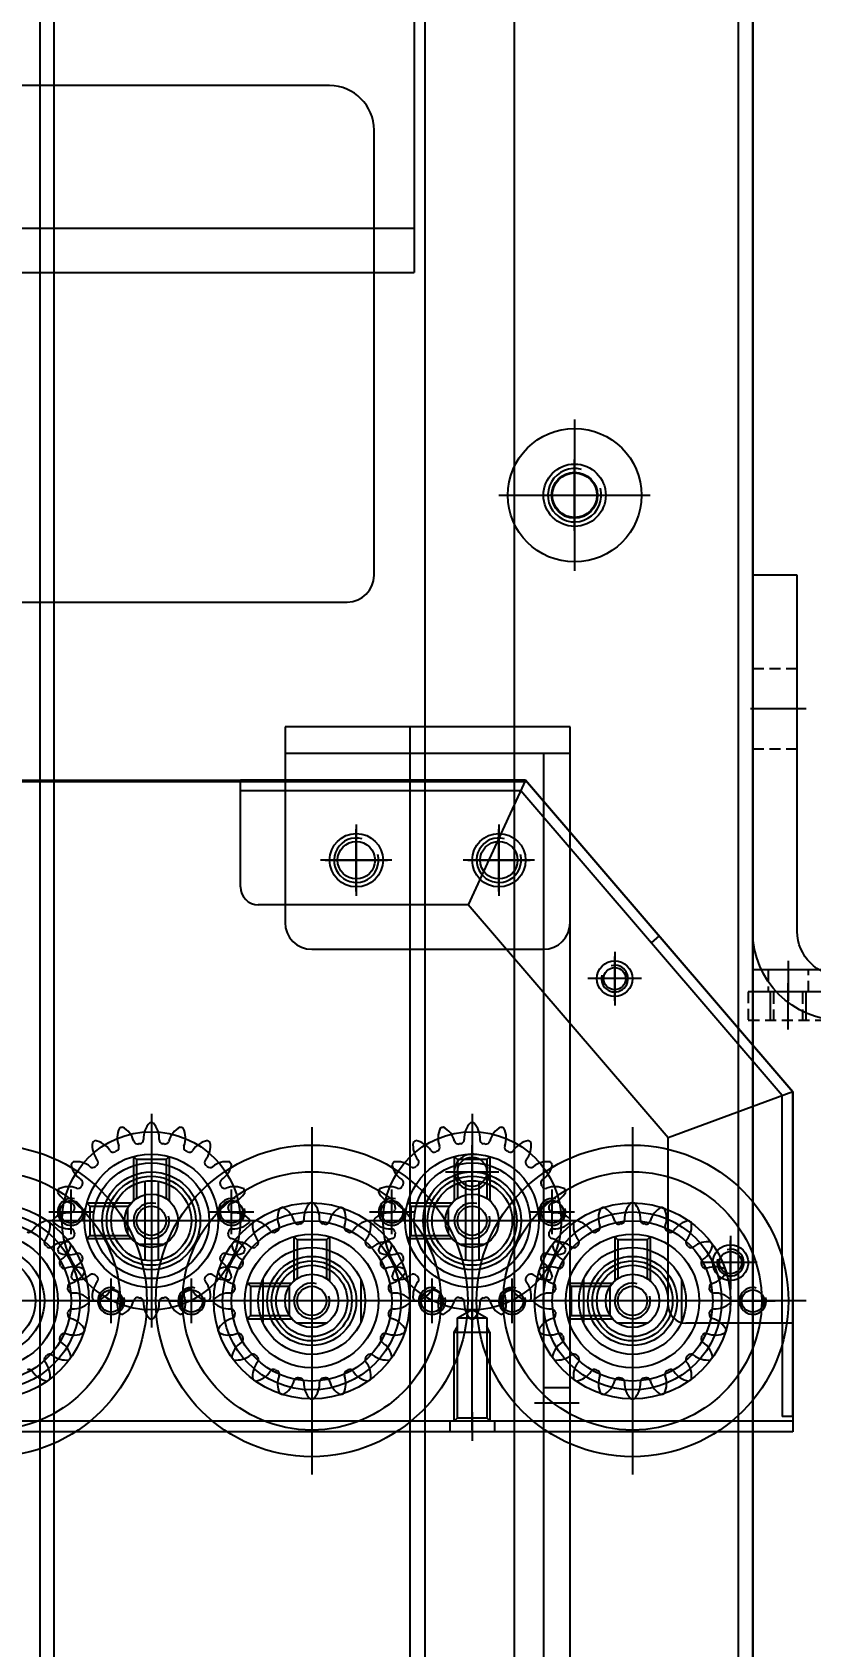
# Model space of a CAD drawing. Header units: inches. Extents: x 0 to 77285, y -118 to 40065.
# Drawn here: x 16984.3 to 17071.6, y 25971.2 to 26152.5 of the extents above; entities that cross this region are included whole.
import ezdxf

# ---------------------------------------------------------------- set-up
doc = ezdxf.new("R2010")
doc.units = ezdxf.units.IN
doc.header["$LTSCALE"] = 5
doc.header["$MEASUREMENT"] = 0
doc.linetypes.add('CENTER', pattern=[2, 1.25, -0.25, 0.25, -0.25])
doc.linetypes.add('HIDDEN', pattern=[0.375, 0.25, -0.125])
for name, color, linetype in [('11', 1, 'CENTER'), ('22', 2, 'HIDDEN'), ('55', 5, 'Continuous'), ('77', 40, 'HIDDEN'), ('A', 8, 'Continuous'), ('T', 3, 'Continuous')]:
    doc.layers.add(name, color=color, linetype=linetype)
doc.styles.add('SCI', font='')
doc.styles.get('SCI').set_extended_font_data('Gulim')
doc.dimstyles.new('SCH', dxfattribs={"dimtxt": 2.5, "dimasz": 2, "dimexe": 1.25, "dimexo": 0.625, "dimtad": 1, "dimdec": 8, "dimtxsty": 'SCI', "dimcen": 2.5, "dimclrd": 4, "dimclre": 4, "dimclrt": 7, "dimadec": 8, "dimazin": 2, "dimtfac": 1, "dimtdec": 8, "dimtmove": 0, "dimatfit": 3, "dimfxl": 1, "dimarcsym": 0})

# ---------------------------------------------------------------- blocks, each defined once
blk = doc.blocks.new('A$Cc399747e')
at = {"ltscale": 5}
for p, q in [((218.29, 33), (218.29, 1419)), ((218.29, 1381), (218.29, 71)), ((219.89, 1381), (219.89, 71)), ((298.29, 71), (298.29, 1381)), ((245.09, 71), (245.09, 1111)), ((296.69, 1101), (296.69, 71)), ((255.09, 71), (255.09, 1096)), ((238.29, 167.5), (238.29, 184.5)), ((238.29, 180), (238.29, 172)), ((246.79, 176), (229.79, 176)), ((242.29, 176), (234.29, 176)), ((678.78, 151), (256.29, 151)), ((256.29, 76), (256.29, 151)), ((678.78, 146), (256.29, 146))]:
    blk.add_line(p, q, dxfattribs=at)
at = {"ltscale": 1.5}
for p, q in [((238.79, 342), (238.79, 202)), ((241.79, 205), (241.79, 342)), ((256.79, 202), (256.79, 337)), ((237.79, 278), (242.79, 278)), ((238.79, 276.25), (241.79, 276.25)), ((249.79, 255), (249.79, 249)), ((252.79, 252), (246.79, 252)), ((256.79, 227), (241.79, 227)), ((267.79, 227), (256.79, 227)), ((270.79, 202), (270.79, 224)), ((246.79, 213), (246.79, 221)), ((262.79, 213), (262.79, 221)), ((242.79, 217), (250.79, 217)), ((258.79, 217), (266.79, 217)), ((238.79, 205), (256.79, 205)), ((256.79, 205), (270.79, 205)), ((238.79, 202), (270.79, 202))]:
    blk.add_line(p, q, dxfattribs=at)
for p, q in [((231.79, 247), (231.79, 286)), ((267.79, 247), (267.79, 286)), ((247.29, 280), (247.29, 281.2)), ((249.79, 279), (249.79, 282.2)), ((252.29, 280), (252.29, 281.2)), ((213.79, 279.5), (214.99, 279.5)), ((213.79, 279.5), (213.79, 243)), ((214.99, 269), (214.99, 279.5)), ((231.79, 254.5), (231.79, 278.5)), ((267.79, 254.5), (267.79, 278.5)), ((213.79, 269), (225.79, 269)), ((214.99, 269), (214.99, 243.44)), ((226.29, 264.1), (226.29, 268.9)), ((230.13, 269), (233.45, 269)), ((239.02, 268.5), (234.03, 268.5)), ((234.38, 268.15), (234.03, 268.5)), ((237.29, 264.1), (237.29, 268.9)), ((239.02, 268.5), (238.67, 268.15)), ((249.79, 245.5), (249.79, 269.5)), ((262.29, 264.1), (262.29, 268.9)), ((266.13, 269), (269.45, 269)), ((275.02, 268.5), (270.03, 268.5)), ((270.38, 268.15), (270.03, 268.5)), ((273.29, 264.1), (273.29, 268.9)), ((275.02, 268.5), (274.67, 268.15)), ((285.79, 245.5), (285.79, 269.5)), ((298.3, 264.1), (298.3, 268.9)), ((227.79, 267), (227.79, 248.18)), ((234.29, 268.16), (234.29, 264.84)), ((234.38, 268.02), (234.38, 268.15)), ((238.67, 268.15), (234.38, 268.15)), ((238.67, 264.85), (238.67, 268.15)), ((270.29, 268.16), (270.29, 264.84)), ((270.38, 268.02), (270.38, 268.15)), ((274.67, 268.15), (270.38, 268.15)), ((274.67, 264.85), (274.67, 268.15)), ((212.29, 266.5), (251.29, 266.5)), ((219.79, 266.5), (243.79, 266.5)), ((220.79, 259.2), (220.79, 265.2)), ((234.38, 264.85), (234.03, 264.5)), ((234.38, 264.85), (234.38, 264.98)), ((238.67, 264.85), (234.38, 264.85)), ((239.02, 264.5), (238.67, 264.85)), ((248.29, 266.5), (287.29, 266.5)), ((255.79, 266.5), (279.79, 266.5)), ((270.38, 264.85), (270.03, 264.5)), ((270.38, 264.85), (270.38, 264.98)), ((274.67, 264.85), (270.38, 264.85)), ((275.02, 264.5), (274.67, 264.85)), ((284.3, 266.5), (323.3, 266.5)), ((291.8, 266.5), (315.8, 266.5)), ((220.79, 264.7), (220.79, 259.7)), ((229.79, 259.27), (229.79, 264.26)), ((230.14, 263.91), (229.79, 264.26)), ((230.14, 263.91), (230.27, 263.91)), ((230.14, 259.62), (230.14, 263.91)), ((233.31, 263.91), (233.44, 263.91)), ((233.44, 263.91), (233.79, 264.26)), ((233.44, 259.62), (233.44, 263.91)), ((233.79, 259.27), (233.79, 264.26)), ((239.02, 264.5), (234.03, 264.5)), ((249.79, 252), (249.79, 263)), ((265.79, 259.27), (265.79, 264.26)), ((266.14, 263.91), (265.79, 264.26)), ((266.14, 263.91), (266.27, 263.91)), ((266.14, 259.62), (266.14, 263.91)), ((269.31, 263.91), (269.44, 263.91)), ((269.44, 263.91), (269.79, 264.26)), ((269.44, 259.62), (269.44, 263.91)), ((269.79, 259.27), (269.79, 264.26)), ((275.02, 264.5), (270.03, 264.5)), ((285.79, 252), (285.79, 263)), ((217.79, 262.2), (223.79, 262.2)), ((218.29, 262.2), (223.29, 262.2)), ((249.04, 253.06), (249.04, 261.94)), ((250.54, 253.06), (250.54, 261.94)), ((285.04, 253.06), (285.04, 261.94)), ((286.54, 253.06), (286.54, 261.94)), ((229.79, 259.27), (230.14, 259.62)), ((230.14, 259.62), (233.44, 259.62)), ((233.79, 259.27), (233.44, 259.62)), ((251.22, 260.14), (248.37, 260.14)), ((257.02, 259.5), (252.03, 259.5)), ((252.38, 259.15), (252.03, 259.5)), ((257.02, 259.5), (256.67, 259.15)), ((265.79, 259.27), (266.14, 259.62)), ((266.14, 259.62), (269.44, 259.62)), ((269.79, 259.27), (269.44, 259.62)), ((287.22, 260.14), (284.37, 260.14)), ((293.03, 259.5), (288.03, 259.5)), ((288.38, 259.15), (288.03, 259.5)), ((293.03, 259.5), (292.68, 259.15)), ((237.79, 257.5), (261.79, 257.5)), ((244.29, 257.5), (255.29, 257.5)), ((252.38, 259.02), (252.38, 259.15)), ((256.67, 259.15), (252.38, 259.15)), ((252.43, 258.92), (252.43, 256.08)), ((256.67, 255.85), (256.67, 259.15)), ((273.8, 257.5), (297.8, 257.5)), ((280.3, 257.5), (291.3, 257.5)), ((288.38, 259.02), (288.38, 259.15)), ((292.68, 259.15), (288.38, 259.15)), ((288.44, 258.92), (288.44, 256.08)), ((292.68, 255.85), (292.68, 259.15)), ((252.38, 255.85), (252.03, 255.5)), ((252.38, 255.85), (252.38, 255.98)), ((256.67, 255.85), (252.38, 255.85)), ((257.02, 255.5), (256.67, 255.85)), ((288.38, 255.85), (288.03, 255.5)), ((288.38, 255.85), (288.38, 255.98)), ((292.68, 255.85), (288.38, 255.85)), ((293.03, 255.5), (292.68, 255.85)), ((247.79, 250.27), (247.79, 255.26)), ((248.14, 254.91), (247.79, 255.26)), ((248.14, 254.91), (248.27, 254.91)), ((248.14, 250.62), (248.14, 254.91)), ((251.31, 254.91), (251.44, 254.91)), ((251.44, 254.91), (251.79, 255.26)), ((251.44, 250.62), (251.44, 254.91)), ((251.79, 250.27), (251.79, 255.26)), ((257.02, 255.5), (252.03, 255.5)), ((283.79, 250.27), (283.79, 255.26)), ((284.14, 254.91), (283.79, 255.26)), ((284.14, 254.91), (284.27, 254.91)), ((284.14, 250.62), (284.14, 254.91)), ((287.31, 254.91), (287.44, 254.91)), ((287.44, 254.91), (287.79, 255.26)), ((287.44, 250.62), (287.44, 254.91)), ((287.79, 250.27), (287.79, 255.26)), ((293.03, 255.5), (288.03, 255.5)), ((247.79, 250.27), (248.14, 250.62)), ((248.14, 250.62), (251.44, 250.62)), ((251.79, 250.27), (251.44, 250.62)), ((283.79, 250.27), (284.14, 250.62)), ((284.14, 250.62), (287.44, 250.62)), ((287.79, 250.27), (287.44, 250.62)), ((213.79, 243), (227.79, 248.18)), ((227.79, 248.18), (250.23, 222)), ((243.62, 208.2), (213.79, 243)), ((213.79, 243), (243.79, 208)), ((214.99, 243.44), (244.34, 209.2)), ((233.79, 227.3), (233.79, 233.3)), ((233.79, 232.8), (233.79, 227.8)), ((230.79, 230.3), (236.79, 230.3)), ((231.29, 230.3), (236.29, 230.3)), ((228.79, 225.51), (229.7, 226.29)), ((243.79, 208), (250.23, 222)), ((250.23, 222), (273.79, 222)), ((275.79, 220), (275.79, 208)), ((244.34, 209.2), (275.79, 209.2)), ((243.79, 208), (275.79, 208)), ((395.8, 188), (263.8, 188)), ((260.8, 185), (260.8, 135)), ((298.29, 31), (298.29, 131)), ((265.8, 130), (395.8, 130))]:
    blk.add_line(p, q)
at = {"ltscale": 3}
for p, q in [((213.79, 281.2), (1040.8, 281.2)), ((213.79, 243), (213.79, 281.2)), ((213.79, 243), (213.79, 280)), ((213.79, 280), (1040.8, 280)), ((213.79, 280), (1040.8, 280)), ((231.79, 253.5), (231.79, 279.5)), ((248.14, 279.65), (247.79, 280)), ((247.79, 270), (247.79, 280)), ((251.44, 279.65), (248.14, 279.65)), ((248.14, 268.4), (248.14, 279.65)), ((249.79, 281), (249.79, 266.45)), ((251.79, 280), (251.44, 279.65)), ((251.44, 279.65), (251.44, 268.4)), ((251.79, 280), (251.79, 270)), ((267.79, 253.5), (267.79, 279.5)), ((218.29, 269), (218.29, 264)), ((245.29, 269), (245.29, 264)), ((247.79, 270), (248.14, 269.39)), ((251.79, 270), (247.79, 270)), ((249.79, 267.45), (248.14, 268.4)), ((251.44, 268.4), (248.14, 268.4)), ((251.44, 268.4), (249.79, 267.45)), ((251.79, 270), (251.44, 269.39)), ((254.29, 269), (254.29, 264)), ((281.29, 269), (281.29, 264)), ((290.3, 269), (290.3, 264)), ((220.79, 266.5), (215.79, 266.5)), ((218.79, 266.5), (244.79, 266.5)), ((247.79, 266.5), (242.79, 266.5)), ((249.79, 250), (249.79, 265)), ((256.79, 266.5), (251.79, 266.5)), ((254.79, 266.5), (280.79, 266.5)), ((283.79, 266.5), (278.79, 266.5)), ((285.79, 250), (285.79, 265)), ((292.8, 266.5), (287.8, 266.5)), ((290.8, 266.5), (316.8, 266.5)), ((240.79, 259), (240.79, 254)), ((242.29, 257.5), (257.29, 257.5)), ((258.79, 259), (258.79, 254)), ((276.79, 259), (276.79, 254)), ((278.3, 257.5), (293.3, 257.5)), ((294.8, 259), (294.8, 254)), ((243.29, 256.5), (238.29, 256.5)), ((261.29, 256.5), (256.29, 256.5)), ((279.29, 256.5), (274.29, 256.5)), ((297.3, 256.5), (292.3, 256.5)), ((243.79, 208), (213.79, 243)), ((246.79, 220.5), (246.79, 213.5)), ((262.79, 220.5), (262.79, 213.5)), ((250.29, 217), (243.29, 217)), ((266.29, 217), (259.29, 217)), ((243.63, 208.2), (302.8, 208.2)), ((1040.8, 208), (243.8, 208))]:
    blk.add_line(p, q, dxfattribs=at)
for centre, radius in [((231.79, 266.5), 17.5), ((267.79, 266.5), 17.5), ((303.8, 266.5), 17.5), ((231.79, 266.5), 14.5), ((267.79, 266.5), 14.5), ((303.8, 266.5), 14.5), ((231.79, 266.5), 10), ((267.79, 266.5), 10), ((303.8, 266.5), 10), ((231.79, 266.5), 7.5), ((267.79, 266.5), 7.5), ((303.8, 266.5), 7.5), ((231.79, 266.5), 6), ((267.79, 266.5), 6), ((303.8, 266.5), 6), ((231.79, 266.5), 5), ((231.79, 266.5), 4.5), ((231.79, 266.5), 4), ((267.79, 266.5), 5), ((267.79, 266.5), 4.5), ((267.79, 266.5), 4), ((303.8, 266.5), 5), ((231.79, 266.5), 3), ((231.79, 266.5), 3), ((267.79, 266.5), 3), ((267.79, 266.5), 3), ((231.79, 266.5), 1.65), ((249.79, 257.5), 10), ((267.79, 266.5), 1.65), ((285.8, 257.5), 10), ((249.79, 257.5), 7.5), ((285.8, 257.5), 7.5), ((220.79, 262.2), 2), ((220.79, 262.2), 1.25), ((249.79, 257.5), 5), ((249.79, 257.5), 4.5), ((249.79, 257.5), 4.5), ((285.8, 257.5), 5), ((285.8, 257.5), 4.5), ((285.8, 257.5), 4.5), ((249.79, 257.5), 3), ((249.79, 257.5), 3), ((285.8, 257.5), 3), ((285.8, 257.5), 3), ((249.79, 257.5), 1.65), ((285.79, 257.5), 1.65), ((233.79, 230.3), 2), ((233.79, 230.3), 1.25)]:
    blk.add_circle(centre, radius)
for centre, radius in [((231.79, 266.5), 11), ((267.79, 266.5), 11), ((303.8, 266.5), 11), ((231.79, 266.5), 9), ((267.79, 266.5), 9), ((303.8, 266.5), 9), ((218.29, 266.5), 1.25), ((245.29, 266.5), 1.25), ((254.29, 266.5), 1.25), ((281.29, 266.5), 1.25), ((290.3, 266.5), 1.25), ((249.79, 257.5), 6.5), ((249.79, 257.5), 5.5), ((285.8, 257.5), 6.5), ((285.8, 257.5), 5.5), ((240.79, 256.5), 1.25), ((258.79, 256.5), 1.25), ((276.79, 256.5), 1.25), ((294.8, 256.5), 1.25), ((246.79, 217), 2.1), ((262.79, 217), 2.1)]:
    blk.add_circle(centre, radius, dxfattribs=at)
at = {"ltscale": 1.5}
for centre, radius in [((249.79, 252), 1.65), ((246.79, 217), 3), ((262.79, 217), 3)]:
    blk.add_circle(centre, radius, dxfattribs=at)
at = {"ltscale": 5}
for radius in [7.5, 3.5, 2.58, 2.5]:
    blk.add_circle((238.29, 176), radius, dxfattribs=at)
for centre, radius, start, end in [((233.4, 275.76), 2.5, 135.8655, 183.1579), ((231.79, 266.5), 11, 90, 90.9494), ((231.79, 266.5), 11, 89.0506, 90), ((230.18, 275.76), 2.5, 356.8421, 44.1345), ((269.4, 275.76), 2.5, 135.8655, 183.1579), ((267.79, 266.5), 11, 90, 90.9494), ((267.79, 266.5), 11, 89.0506, 90), ((266.18, 275.76), 2.5, 356.8421, 44.1345), ((230.46, 275.8), 2.5, 153.8655, 201.1579), ((231.79, 266.5), 11, 108, 108.9494), ((231.79, 266.5), 11, 107.0506, 108), ((227.4, 274.81), 2.5, 14.8421, 62.1345), ((236.19, 274.81), 2.5, 117.8655, 165.1579), ((231.79, 266.5), 11, 72, 72.9494), ((231.79, 266.5), 11, 71.0506, 72), ((233.12, 275.8), 2.5, 338.8421, 26.1345), ((266.46, 275.8), 2.5, 153.8655, 201.1579), ((267.79, 266.5), 11, 108, 108.9494), ((267.79, 266.5), 11, 107.0506, 108), ((263.4, 274.81), 2.5, 14.8421, 62.1345), ((272.19, 274.81), 2.5, 117.8655, 165.1579), ((267.79, 266.5), 11, 72, 72.9494), ((267.79, 266.5), 11, 71.0506, 72), ((269.12, 275.8), 2.5, 338.8421, 26.1345), ((227.65, 274.94), 2.5, 171.8655, 219.1579), ((231.79, 266.5), 11, 126, 126.9494), ((231.79, 266.5), 11, 125.0506, 126), ((225.05, 273.04), 2.5, 32.8421, 80.1345), ((227.52, 274.64), 0.442, 212.8421, 297.711), ((231.79, 266.5), 8.75, 117, 117.711), ((231.79, 266.5), 8.75, 116.289, 117), ((227.72, 274.74), 0.442, 296.289, 21.1579), ((230.24, 275.56), 0.442, 194.8421, 279.711), ((231.79, 266.5), 8.75, 99, 99.711), ((231.79, 266.5), 8.75, 98.289, 99), ((230.47, 275.6), 0.442, 278.289, 3.1579), ((233.12, 275.6), 0.442, 176.8421, 261.711), ((231.79, 266.5), 8.75, 81, 81.711), ((231.79, 266.5), 8.75, 80.289, 81), ((233.34, 275.56), 0.442, 260.289, 345.1579), ((235.86, 274.74), 0.442, 158.8421, 243.711), ((231.79, 266.5), 8.75, 63, 63.711), ((231.79, 266.5), 8.75, 62.289, 63), ((236.07, 274.64), 0.442, 242.289, 327.1579), ((238.54, 273.04), 2.5, 99.8655, 147.1579), ((235.93, 274.94), 2.5, 320.8421, 8.1345), ((231.79, 266.5), 11, 54, 54.9494), ((231.79, 266.5), 11, 53.0506, 54), ((263.65, 274.94), 2.5, 171.8655, 219.1579), ((267.79, 266.5), 11, 126, 126.9494), ((267.79, 266.5), 11, 125.0506, 126), ((261.05, 273.04), 2.5, 32.8421, 80.1345), ((263.52, 274.64), 0.442, 212.8421, 297.711), ((267.79, 266.5), 8.75, 117, 117.711), ((267.79, 266.5), 8.75, 116.289, 117), ((263.72, 274.74), 0.442, 296.289, 21.1579), ((266.24, 275.56), 0.442, 194.8421, 279.711), ((267.79, 266.5), 8.75, 99, 99.711), ((267.79, 266.5), 8.75, 98.289, 99), ((266.47, 275.6), 0.442, 278.289, 3.1579), ((269.12, 275.6), 0.442, 176.8421, 261.711), ((267.79, 266.5), 8.75, 81, 81.711), ((267.79, 266.5), 8.75, 80.289, 81), ((269.34, 275.56), 0.442, 260.289, 345.1579), ((271.86, 274.74), 0.442, 158.8421, 243.711), ((267.79, 266.5), 8.75, 63, 63.711), ((267.79, 266.5), 8.75, 62.289, 63), ((272.07, 274.64), 0.442, 242.289, 327.1579), ((274.54, 273.04), 2.5, 99.8655, 147.1579), ((271.93, 274.94), 2.5, 320.8421, 8.1345), ((267.79, 266.5), 11, 54, 54.9494), ((267.79, 266.5), 11, 53.0506, 54), ((299.66, 274.94), 2.5, 171.8655, 219.1579), ((303.8, 266.5), 11, 126, 126.9494), ((303.8, 266.5), 11, 125.0506, 126), ((297.05, 273.04), 2.5, 32.8421, 80.1345), ((299.52, 274.64), 0.442, 212.8421, 297.711), ((231.79, 266.5), 11, 144, 144.9494), ((225.25, 273.25), 2.5, 189.8655, 237.1579), ((231.79, 266.5), 11, 143.0506, 144), ((223.35, 270.64), 2.5, 50.8421, 98.1345), ((225.21, 272.92), 0.442, 230.8421, 315.711), ((231.79, 266.5), 8.75, 135, 135.711), ((231.79, 266.5), 8.75, 134.289, 135), ((225.37, 273.08), 0.442, 314.289, 39.1579), ((238.21, 273.08), 0.442, 140.8421, 225.711), ((231.79, 266.5), 8.75, 45, 45.711), ((231.79, 266.5), 8.75, 44.289, 45), ((238.37, 272.92), 0.442, 224.289, 309.1579), ((240.23, 270.64), 2.5, 81.8655, 129.1579), ((238.33, 273.25), 2.5, 302.8421, 350.1345), ((231.79, 266.5), 11, 36, 36.9494), ((231.79, 266.5), 11, 35.0506, 36), ((267.79, 266.5), 11, 144, 144.9494), ((261.25, 273.25), 2.5, 189.8655, 237.1579), ((267.79, 266.5), 11, 143.0506, 144), ((259.35, 270.64), 2.5, 50.8421, 98.1345), ((261.21, 272.92), 0.442, 230.8421, 315.711), ((267.79, 266.5), 8.75, 135, 135.711), ((267.79, 266.5), 8.75, 134.289, 135), ((261.37, 273.08), 0.442, 314.289, 39.1579), ((274.21, 273.08), 0.442, 140.8421, 225.711), ((267.79, 266.5), 8.75, 45, 45.711), ((267.79, 266.5), 8.75, 44.289, 45), ((274.37, 272.92), 0.442, 224.289, 309.1579), ((276.23, 270.64), 2.5, 81.8655, 129.1579), ((274.33, 273.25), 2.5, 302.8421, 350.1345), ((267.79, 266.5), 11, 36, 36.9494), ((267.79, 266.5), 11, 35.0506, 36), ((303.8, 266.5), 11, 144, 144.9494), ((297.26, 273.25), 2.5, 189.8655, 237.1579), ((303.8, 266.5), 11, 143.0506, 144), ((295.36, 270.64), 2.5, 50.8421, 98.1345), ((297.22, 272.92), 0.442, 230.8421, 315.711), ((303.8, 266.5), 8.75, 135, 135.711), ((303.8, 266.5), 8.75, 134.289, 135), ((297.38, 273.08), 0.442, 314.289, 39.1579), ((222.49, 267.83), 2.5, 68.8421, 116.1345), ((223.55, 270.57), 0.442, 248.8421, 333.711), ((223.65, 270.77), 0.442, 332.289, 57.1579), ((231.79, 266.5), 8.75, 153, 153.711), ((231.79, 266.5), 8.75, 152.289, 153), ((239.93, 270.77), 0.442, 122.8421, 207.711), ((231.79, 266.5), 8.75, 27, 27.711), ((231.79, 266.5), 8.75, 26.289, 27), ((240.03, 270.57), 0.442, 206.289, 291.1579), ((241.09, 267.83), 2.5, 63.8655, 111.1579), ((258.49, 267.83), 2.5, 68.8421, 116.1345), ((259.55, 270.57), 0.442, 248.8421, 333.711), ((259.65, 270.77), 0.442, 332.289, 57.1579), ((267.79, 266.5), 8.75, 153, 153.711), ((267.79, 266.5), 8.75, 152.289, 153), ((275.93, 270.77), 0.442, 122.8421, 207.711), ((267.79, 266.5), 8.75, 27, 27.711), ((267.79, 266.5), 8.75, 26.289, 27), ((276.03, 270.57), 0.442, 206.289, 291.1579), ((277.09, 267.83), 2.5, 63.8655, 111.1579), ((294.49, 267.83), 2.5, 68.8421, 116.1345), ((295.56, 270.57), 0.442, 248.8421, 333.711), ((295.66, 270.77), 0.442, 332.289, 57.1579), ((303.8, 266.5), 8.75, 153, 153.711), ((303.8, 266.5), 8.75, 152.289, 153), ((231.79, 266.5), 11, 162, 162.9494), ((223.49, 270.89), 2.5, 207.8655, 255.1579), ((231.79, 266.5), 11, 161.0506, 162), ((222.73, 268.05), 0.442, 350.289, 75.1579), ((225.79, 267), 2, 0, 90), ((231.79, 266.5), 2, 255, 195), ((240.85, 268.05), 0.442, 104.8421, 189.711), ((240.1, 270.89), 2.5, 284.8421, 332.1345), ((231.79, 266.5), 11, 18, 18.9494), ((231.79, 266.5), 11, 17.0506, 18), ((251.4, 266.76), 2.5, 135.8655, 183.1579), ((249.79, 257.5), 11, 90, 90.9494), ((249.79, 257.5), 11, 89.0506, 90), ((248.18, 266.76), 2.5, 356.8421, 44.1345), ((267.79, 266.5), 11, 162, 162.9494), ((259.49, 270.89), 2.5, 207.8655, 255.1579), ((267.79, 266.5), 11, 161.0506, 162), ((258.73, 268.05), 0.442, 350.289, 75.1579), ((267.79, 266.5), 2, 255, 195), ((276.85, 268.05), 0.442, 104.8421, 189.711), ((276.1, 270.89), 2.5, 284.8421, 332.1345), ((267.79, 266.5), 11, 18, 18.9494), ((267.79, 266.5), 11, 17.0506, 18), ((287.4, 266.76), 2.5, 135.8655, 183.1579), ((285.79, 257.5), 11, 90, 90.9494), ((285.79, 257.5), 11, 89.0506, 90), ((284.18, 266.76), 2.5, 356.8421, 44.1345), ((303.8, 266.5), 11, 162, 162.9494), ((295.49, 270.89), 2.5, 207.8655, 255.1579), ((303.8, 266.5), 11, 161.0506, 162), ((294.74, 268.05), 0.442, 350.289, 75.1579), ((222.53, 264.89), 2.5, 86.8421, 134.1345), ((231.79, 266.5), 11, 179.0506, 180), ((222.7, 267.83), 0.442, 266.8421, 351.711), ((231.79, 266.5), 8.75, 171, 171.711), ((231.79, 266.5), 8.75, 170.289, 171), ((231.79, 266.5), 8.75, 9, 9.711), ((231.79, 266.5), 8.75, 8.289, 9), ((240.89, 267.83), 0.442, 188.289, 273.1579), ((241.05, 264.89), 2.5, 45.8655, 93.1579), ((231.79, 266.5), 11, 360, 0.9494), ((248.46, 266.8), 2.5, 153.8655, 201.1579), ((249.79, 257.5), 11, 108, 108.9494), ((249.79, 257.5), 11, 107.0506, 108), ((245.4, 265.81), 2.5, 14.8421, 62.1345), ((248.47, 266.6), 0.442, 278.289, 3.1579), ((251.12, 266.6), 0.442, 176.8421, 261.711), ((254.19, 265.81), 2.5, 117.8655, 165.1579), ((249.79, 257.5), 11, 72, 72.9494), ((249.79, 257.5), 11, 71.0506, 72), ((251.12, 266.8), 2.5, 338.8421, 26.1345), ((258.53, 264.89), 2.5, 86.8421, 134.1345), ((267.79, 266.5), 11, 179.0506, 180), ((258.7, 267.83), 0.442, 266.8421, 351.711), ((267.79, 266.5), 8.75, 171, 171.711), ((267.79, 266.5), 8.75, 170.289, 171), ((267.79, 266.5), 8.75, 9, 9.711), ((267.79, 266.5), 8.75, 8.289, 9), ((276.89, 267.83), 0.442, 188.289, 273.1579), ((277.05, 264.89), 2.5, 45.8655, 93.1579), ((267.79, 266.5), 11, 360, 0.9494), ((284.46, 266.8), 2.5, 153.8655, 201.1579), ((285.79, 257.5), 11, 108, 108.9494), ((285.79, 257.5), 11, 107.0506, 108), ((281.4, 265.81), 2.5, 14.8421, 62.1345), ((284.47, 266.6), 0.442, 278.289, 3.1579), ((287.12, 266.6), 0.442, 176.8421, 261.711), ((290.19, 265.81), 2.5, 117.8655, 165.1579), ((285.8, 257.5), 11, 72, 72.9494), ((285.8, 257.5), 11, 71.0506, 72), ((287.12, 266.8), 2.5, 338.8421, 26.1345), ((294.54, 264.89), 2.5, 86.8421, 134.1345), ((303.8, 266.5), 11, 179.0506, 180), ((294.7, 267.83), 0.442, 266.8421, 351.711), ((303.8, 266.5), 8.75, 171, 171.711), ((303.8, 266.5), 8.75, 170.289, 171), ((231.79, 266.5), 11, 180, 180.9494), ((222.53, 268.11), 2.5, 225.8655, 273.1579), ((222.7, 265.17), 0.442, 8.289, 93.1579), ((222.73, 264.95), 0.442, 284.8421, 9.711), ((231.79, 266.5), 8.75, 188.289, 189), ((231.79, 266.5), 8.75, 189, 189.711), ((240.85, 264.95), 0.442, 170.289, 255.1579), ((231.79, 266.5), 8.75, 350.289, 351), ((231.79, 266.5), 8.75, 351, 351.711), ((240.89, 265.17), 0.442, 86.8421, 171.711), ((241.05, 268.11), 2.5, 266.8421, 314.1345), ((231.79, 266.5), 11, 359.0506, 0), ((245.65, 265.94), 2.5, 171.8655, 219.1579), ((249.79, 257.5), 11, 126, 126.9494), ((249.79, 257.5), 11, 125.0506, 126), ((243.05, 264.04), 2.5, 32.8421, 80.1345), ((245.52, 265.64), 0.442, 212.8421, 297.711), ((249.79, 257.5), 8.75, 117, 117.711), ((249.79, 257.5), 8.75, 116.289, 117), ((245.72, 265.74), 0.442, 296.289, 21.1579), ((248.24, 266.56), 0.442, 194.8421, 279.711), ((249.79, 257.5), 8.75, 99, 99.711), ((249.79, 257.5), 8.75, 98.289, 99), ((249.79, 257.5), 8.75, 81, 81.711), ((249.79, 257.5), 8.75, 80.289, 81), ((251.34, 266.56), 0.442, 260.289, 345.1579), ((253.86, 265.74), 0.442, 158.8421, 243.711), ((249.79, 257.5), 8.75, 63, 63.711), ((249.79, 257.5), 8.75, 62.289, 63), ((254.07, 265.64), 0.442, 242.289, 327.1579), ((256.54, 264.04), 2.5, 99.8655, 147.1579), ((253.93, 265.94), 2.5, 320.8421, 8.1345), ((249.79, 257.5), 11, 54, 54.9494), ((249.79, 257.5), 11, 53.0506, 54), ((267.79, 266.5), 11, 180, 180.9494), ((258.53, 268.11), 2.5, 225.8655, 273.1579), ((258.7, 265.17), 0.442, 8.289, 93.1579), ((258.73, 264.95), 0.442, 284.8421, 9.711), ((267.79, 266.5), 8.75, 188.289, 189), ((267.79, 266.5), 8.75, 189, 189.711), ((276.85, 264.95), 0.442, 170.289, 255.1579), ((267.79, 266.5), 8.75, 350.289, 351), ((267.79, 266.5), 8.75, 351, 351.711), ((276.89, 265.17), 0.442, 86.8421, 171.711), ((277.05, 268.11), 2.5, 266.8421, 314.1345), ((267.79, 266.5), 11, 359.0506, 0), ((281.65, 265.94), 2.5, 171.8655, 219.1579), ((285.79, 257.5), 11, 126, 126.9494), ((285.79, 257.5), 11, 125.0506, 126), ((279.05, 264.04), 2.5, 32.8421, 80.1345), ((281.52, 265.64), 0.442, 212.8421, 297.711), ((285.79, 257.5), 8.75, 117, 117.711), ((285.79, 257.5), 8.75, 116.289, 117), ((281.72, 265.74), 0.442, 296.289, 21.1579), ((284.24, 266.56), 0.442, 194.8421, 279.711), ((285.79, 257.5), 8.75, 99, 99.711), ((285.79, 257.5), 8.75, 98.289, 99), ((285.79, 257.5), 8.75, 81, 81.711), ((285.79, 257.5), 8.75, 80.289, 81), ((287.34, 266.56), 0.442, 260.289, 345.1579), ((289.87, 265.74), 0.442, 158.8421, 243.711), ((285.8, 257.5), 8.75, 63, 63.711), ((285.8, 257.5), 8.75, 62.289, 63), ((290.07, 265.64), 0.442, 242.289, 327.1579), ((292.54, 264.04), 2.5, 99.8655, 147.1579), ((289.93, 265.94), 2.5, 320.8421, 8.1345), ((285.8, 257.5), 11, 54, 54.9494), ((285.8, 257.5), 11, 53.0506, 54), ((303.8, 266.5), 11, 180, 180.9494), ((294.54, 268.11), 2.5, 225.8655, 273.1579), ((294.7, 265.17), 0.442, 8.289, 93.1579), ((294.74, 264.95), 0.442, 284.8421, 9.711), ((303.8, 266.5), 8.75, 188.289, 189), ((303.8, 266.5), 8.75, 189, 189.711), ((220.79, 262.2), 1.5, 345, 285), ((223.49, 262.11), 2.5, 104.8421, 152.1345), ((231.79, 266.5), 11, 197.0506, 198), ((231.79, 266.5), 11, 198, 198.9494), ((240.1, 262.11), 2.5, 27.8655, 75.1579), ((249.79, 257.5), 11, 144, 144.9494), ((243.25, 264.25), 2.5, 189.8655, 237.1579), ((249.79, 257.5), 11, 143.0506, 144), ((241.35, 261.64), 2.5, 50.8421, 98.1345), ((231.79, 266.5), 11, 341.0506, 342), ((231.79, 266.5), 11, 342, 342.9494), ((243.21, 263.92), 0.442, 230.8421, 315.711), ((249.79, 257.5), 8.75, 135, 135.711), ((249.79, 257.5), 8.75, 134.289, 135), ((243.37, 264.08), 0.442, 314.289, 39.1579), ((256.21, 264.08), 0.442, 140.8421, 225.711), ((249.79, 257.5), 8.75, 45, 45.711), ((249.79, 257.5), 8.75, 44.289, 45), ((256.37, 263.92), 0.442, 224.289, 309.1579), ((258.23, 261.64), 2.5, 81.8655, 129.1579), ((259.49, 262.11), 2.5, 104.8421, 152.1345), ((267.79, 266.5), 11, 197.0506, 198), ((267.79, 266.5), 11, 198, 198.9494), ((256.33, 264.25), 2.5, 302.8421, 350.1345), ((249.79, 257.5), 11, 36, 36.9494), ((249.79, 257.5), 11, 35.0506, 36), ((276.1, 262.11), 2.5, 27.8655, 75.1579), ((285.79, 257.5), 11, 144, 144.9494), ((279.25, 264.25), 2.5, 189.8655, 237.1579), ((285.79, 257.5), 11, 143.0506, 144), ((277.35, 261.64), 2.5, 50.8421, 98.1345), ((267.79, 266.5), 11, 341.0506, 342), ((267.79, 266.5), 11, 342, 342.9494), ((279.21, 263.92), 0.442, 230.8421, 315.711), ((285.79, 257.5), 8.75, 135, 135.711), ((285.79, 257.5), 8.75, 134.289, 135), ((279.37, 264.08), 0.442, 314.289, 39.1579), ((292.22, 264.08), 0.442, 140.8421, 225.711), ((285.8, 257.5), 8.75, 45, 45.711), ((285.8, 257.5), 8.75, 44.289, 45), ((292.38, 263.92), 0.442, 224.289, 309.1579), ((294.23, 261.64), 2.5, 81.8655, 129.1579), ((295.49, 262.11), 2.5, 104.8421, 152.1345), ((303.8, 266.5), 11, 197.0506, 198), ((303.8, 266.5), 11, 198, 198.9494), ((292.34, 264.25), 2.5, 302.8421, 350.1345), ((285.8, 257.5), 11, 36, 36.9494), ((285.8, 257.5), 11, 35.0506, 36), ((222.49, 265.17), 2.5, 243.8655, 291.1579), ((225.25, 259.75), 2.5, 122.8421, 170.1345), ((223.55, 262.43), 0.442, 26.289, 111.1579), ((223.65, 262.23), 0.442, 302.8421, 27.711), ((231.79, 266.5), 8.75, 206.289, 207), ((231.79, 266.5), 8.75, 207, 207.711), ((240.49, 258.83), 2.5, 68.8421, 116.1345), ((239.93, 262.23), 0.442, 152.289, 237.1579), ((231.79, 266.5), 8.75, 332.289, 333), ((231.79, 266.5), 8.75, 333, 333.711), ((240.03, 262.43), 0.442, 68.8421, 153.711), ((238.33, 259.75), 2.5, 9.8655, 57.1579), ((241.09, 265.17), 2.5, 248.8421, 296.1345), ((241.55, 261.57), 0.442, 248.8421, 333.711), ((241.65, 261.77), 0.442, 332.289, 57.1579), ((249.79, 257.5), 8.75, 153, 153.711), ((249.79, 257.5), 8.75, 152.289, 153), ((258.49, 265.17), 2.5, 243.8655, 291.1579), ((257.93, 261.77), 0.442, 122.8421, 207.711), ((249.79, 257.5), 8.75, 27, 27.711), ((249.79, 257.5), 8.75, 26.289, 27), ((258.03, 261.57), 0.442, 206.289, 291.1579), ((259.09, 258.83), 2.5, 63.8655, 111.1579), ((261.25, 259.75), 2.5, 122.8421, 170.1345), ((259.55, 262.43), 0.442, 26.289, 111.1579), ((259.65, 262.23), 0.442, 302.8421, 27.711), ((267.79, 266.5), 8.75, 206.289, 207), ((267.79, 266.5), 8.75, 207, 207.711), ((276.49, 258.83), 2.5, 68.8421, 116.1345), ((275.93, 262.23), 0.442, 152.289, 237.1579), ((267.79, 266.5), 8.75, 332.289, 333), ((267.79, 266.5), 8.75, 333, 333.711), ((276.03, 262.43), 0.442, 68.8421, 153.711), ((274.33, 259.75), 2.5, 9.8655, 57.1579), ((277.09, 265.17), 2.5, 248.8421, 296.1345), ((277.55, 261.57), 0.442, 248.8421, 333.711), ((277.65, 261.77), 0.442, 332.289, 57.1579), ((285.79, 257.5), 8.75, 153, 153.711), ((285.79, 257.5), 8.75, 152.289, 153), ((294.49, 265.17), 2.5, 243.8655, 291.1579), ((293.93, 261.77), 0.442, 122.8421, 207.711), ((285.8, 257.5), 8.75, 27, 27.711), ((285.8, 257.5), 8.75, 26.289, 27), ((294.04, 261.57), 0.442, 206.289, 291.1579), ((295.1, 258.83), 2.5, 63.8655, 111.1579), ((297.26, 259.75), 2.5, 122.8421, 170.1345), ((295.56, 262.43), 0.442, 26.289, 111.1579), ((295.66, 262.23), 0.442, 302.8421, 27.711), ((303.8, 266.5), 8.75, 206.289, 207), ((303.8, 266.5), 8.75, 207, 207.711), ((231.79, 266.5), 11, 215.0506, 216), ((231.79, 266.5), 11, 216, 216.9494), ((223.35, 262.36), 2.5, 261.8655, 309.1579), ((225.21, 260.08), 0.442, 44.289, 129.1579), ((227.65, 258.06), 2.5, 140.8421, 188.1345), ((231.79, 266.5), 8.75, 224.289, 225), ((231.79, 266.5), 8.75, 225, 225.711), ((225.37, 259.92), 0.442, 320.8421, 45.711), ((238.21, 259.92), 0.442, 134.289, 219.1579), ((235.93, 258.06), 2.5, 351.8655, 39.1579), ((231.79, 266.5), 8.75, 314.289, 315), ((231.79, 266.5), 8.75, 315, 315.711), ((238.37, 260.08), 0.442, 50.8421, 135.711), ((240.23, 262.36), 2.5, 230.8421, 278.1345), ((249.79, 257.5), 11, 162, 162.9494), ((241.49, 261.89), 2.5, 207.8655, 255.1579), ((249.79, 257.5), 11, 161.0506, 162), ((231.79, 266.5), 11, 323.0506, 324), ((231.79, 266.5), 11, 324, 324.9494), ((240.73, 259.05), 0.442, 350.289, 75.1579), ((249.79, 257.5), 2, 255, 195), ((258.85, 259.05), 0.442, 104.8421, 189.711), ((258.1, 261.89), 2.5, 284.8421, 332.1345), ((267.79, 266.5), 11, 215.0506, 216), ((267.79, 266.5), 11, 216, 216.9494), ((259.35, 262.36), 2.5, 261.8655, 309.1579), ((249.79, 257.5), 11, 18, 18.9494), ((249.79, 257.5), 11, 17.0506, 18), ((261.21, 260.08), 0.442, 44.289, 129.1579), ((263.65, 258.06), 2.5, 140.8421, 188.1345), ((267.79, 266.5), 8.75, 224.289, 225), ((267.79, 266.5), 8.75, 225, 225.711), ((261.37, 259.92), 0.442, 320.8421, 45.711), ((274.21, 259.92), 0.442, 134.289, 219.1579), ((271.93, 258.06), 2.5, 351.8655, 39.1579), ((267.79, 266.5), 8.75, 314.289, 315), ((267.79, 266.5), 8.75, 315, 315.711), ((274.37, 260.08), 0.442, 50.8421, 135.711), ((276.23, 262.36), 2.5, 230.8421, 278.1345), ((285.79, 257.5), 11, 162, 162.9494), ((277.49, 261.89), 2.5, 207.8655, 255.1579), ((285.79, 257.5), 11, 161.0506, 162), ((267.79, 266.5), 11, 323.0506, 324), ((267.79, 266.5), 11, 324, 324.9494), ((276.73, 259.05), 0.442, 350.289, 75.1579), ((285.79, 257.5), 2, 255, 195), ((294.86, 259.05), 0.442, 104.8421, 189.711), ((294.1, 261.89), 2.5, 284.8421, 332.1345), ((303.8, 266.5), 11, 215.0506, 216), ((303.8, 266.5), 11, 216, 216.9494), ((295.36, 262.36), 2.5, 261.8655, 309.1579), ((285.8, 257.5), 11, 18, 18.9494), ((285.8, 257.5), 11, 17.0506, 18), ((297.22, 260.08), 0.442, 44.289, 129.1579), ((299.66, 258.06), 2.5, 140.8421, 188.1345), ((303.8, 266.5), 8.75, 224.289, 225), ((303.8, 266.5), 8.75, 225, 225.711), ((297.38, 259.92), 0.442, 320.8421, 45.711), ((231.79, 266.5), 11, 233.0506, 234), ((231.79, 266.5), 11, 234, 234.9494), ((225.05, 259.96), 2.5, 279.8655, 327.1579), ((227.52, 258.36), 0.442, 62.289, 147.1579), ((231.79, 266.5), 8.75, 242.289, 243), ((231.79, 266.5), 8.75, 243, 243.711), ((227.72, 258.26), 0.442, 338.8421, 63.711), ((230.46, 257.2), 2.5, 158.8421, 206.1345), ((227.4, 258.19), 2.5, 297.8655, 345.1579), ((230.24, 257.44), 0.442, 80.289, 165.1579), ((231.79, 266.5), 8.75, 260.289, 261), ((231.79, 266.5), 8.75, 261, 261.711), ((230.47, 257.4), 0.442, 356.8421, 81.711), ((233.12, 257.4), 0.442, 98.289, 183.1579), ((231.79, 266.5), 8.75, 278.289, 279), ((231.79, 266.5), 8.75, 279, 279.711), ((233.34, 257.44), 0.442, 14.8421, 99.711), ((236.19, 258.19), 2.5, 194.8421, 242.1345), ((233.12, 257.2), 2.5, 333.8655, 21.1579), ((235.86, 258.26), 0.442, 116.289, 201.1579), ((231.79, 266.5), 8.75, 296.289, 297), ((231.79, 266.5), 8.75, 297, 297.711), ((236.07, 258.36), 0.442, 32.8421, 117.711), ((238.54, 259.96), 2.5, 212.8421, 260.1345), ((231.79, 266.5), 11, 305.0506, 306), ((231.79, 266.5), 11, 306, 306.9494), ((240.53, 255.89), 2.5, 86.8421, 134.1345), ((249.79, 257.5), 11, 179.0506, 180), ((249.79, 257.5), 11, 180, 180.9494), ((240.7, 258.83), 0.442, 266.8421, 351.711), ((249.79, 257.5), 8.75, 171, 171.711), ((249.79, 257.5), 8.75, 170.289, 171), ((249.79, 257.5), 8.75, 9, 9.711), ((249.79, 257.5), 8.75, 8.289, 9), ((258.89, 258.83), 0.442, 188.289, 273.1579), ((259.05, 255.89), 2.5, 45.8655, 93.1579), ((249.79, 257.5), 11, 360, 0.9494), ((249.79, 257.5), 11, 359.0506, 0), ((267.79, 266.5), 11, 233.0506, 234), ((267.79, 266.5), 11, 234, 234.9494), ((261.05, 259.96), 2.5, 279.8655, 327.1579), ((263.52, 258.36), 0.442, 62.289, 147.1579), ((267.79, 266.5), 8.75, 242.289, 243), ((267.79, 266.5), 8.75, 243, 243.711), ((263.72, 258.26), 0.442, 338.8421, 63.711), ((266.46, 257.2), 2.5, 158.8421, 206.1345), ((263.4, 258.19), 2.5, 297.8655, 345.1579), ((266.24, 257.44), 0.442, 80.289, 165.1579), ((267.79, 266.5), 8.75, 260.289, 261), ((267.79, 266.5), 8.75, 261, 261.711), ((266.47, 257.4), 0.442, 356.8421, 81.711), ((269.12, 257.4), 0.442, 98.289, 183.1579), ((267.79, 266.5), 8.75, 278.289, 279), ((267.79, 266.5), 8.75, 279, 279.711), ((269.34, 257.44), 0.442, 14.8421, 99.711), ((272.19, 258.19), 2.5, 194.8421, 242.1345), ((269.12, 257.2), 2.5, 333.8655, 21.1579), ((271.86, 258.26), 0.442, 116.289, 201.1579), ((267.79, 266.5), 8.75, 296.289, 297), ((267.79, 266.5), 8.75, 297, 297.711), ((272.07, 258.36), 0.442, 32.8421, 117.711), ((274.54, 259.96), 2.5, 212.8421, 260.1345), ((267.79, 266.5), 11, 305.0506, 306), ((267.79, 266.5), 11, 306, 306.9494), ((276.53, 255.89), 2.5, 86.8421, 134.1345), ((285.79, 257.5), 11, 179.0506, 180), ((285.79, 257.5), 11, 180, 180.9494), ((276.7, 258.83), 0.442, 266.8421, 351.711), ((285.79, 257.5), 8.75, 171, 171.711), ((285.79, 257.5), 8.75, 170.289, 171), ((285.8, 257.5), 8.75, 9, 9.711), ((285.8, 257.5), 8.75, 8.289, 9), ((294.89, 258.83), 0.442, 188.289, 273.1579), ((295.05, 255.89), 2.5, 45.8655, 93.1579), ((285.8, 257.5), 11, 360, 0.9494), ((285.8, 257.5), 11, 359.0506, 0), ((303.8, 266.5), 11, 233.0506, 234), ((303.8, 266.5), 11, 234, 234.9494), ((297.05, 259.96), 2.5, 279.8655, 327.1579), ((299.52, 258.36), 0.442, 62.289, 147.1579), ((231.79, 266.5), 11, 251.0506, 252), ((231.79, 266.5), 11, 252, 252.9494), ((233.4, 257.24), 2.5, 176.8421, 224.1345), ((230.18, 257.24), 2.5, 315.8655, 3.1579), ((231.79, 266.5), 11, 287.0506, 288), ((231.79, 266.5), 11, 288, 288.9494), ((240.53, 259.11), 2.5, 225.8655, 273.1579), ((240.7, 256.17), 0.442, 8.289, 93.1579), ((240.73, 255.95), 0.442, 284.8421, 9.711), ((249.79, 257.5), 8.75, 188.289, 189), ((249.79, 257.5), 8.75, 189, 189.711), ((258.85, 255.95), 0.442, 170.289, 255.1579), ((249.79, 257.5), 8.75, 350.289, 351), ((249.79, 257.5), 8.75, 351, 351.711), ((258.89, 256.17), 0.442, 86.8421, 171.711), ((259.05, 259.11), 2.5, 266.8421, 314.1345), ((267.79, 266.5), 11, 251.0506, 252), ((267.79, 266.5), 11, 252, 252.9494), ((269.4, 257.24), 2.5, 176.8421, 224.1345), ((266.18, 257.24), 2.5, 315.8655, 3.1579), ((267.79, 266.5), 11, 287.0506, 288), ((267.79, 266.5), 11, 288, 288.9494), ((276.53, 259.11), 2.5, 225.8655, 273.1579), ((276.7, 256.17), 0.442, 8.289, 93.1579), ((276.73, 255.95), 0.442, 284.8421, 9.711), ((285.79, 257.5), 8.75, 188.289, 189), ((285.79, 257.5), 8.75, 189, 189.711), ((285.8, 257.5), 8.75, 350.289, 351), ((294.86, 255.95), 0.442, 170.289, 255.1579), ((285.8, 257.5), 8.75, 351, 351.711), ((294.89, 256.17), 0.442, 86.8421, 171.711), ((295.05, 259.11), 2.5, 266.8421, 314.1345), ((231.79, 266.5), 11, 269.0506, 270), ((231.79, 266.5), 11, 270, 270.9494), ((241.49, 253.11), 2.5, 104.8421, 152.1345), ((249.79, 257.5), 11, 197.0506, 198), ((249.79, 257.5), 11, 198, 198.9494), ((240.49, 256.17), 2.5, 243.8655, 291.1579), ((241.55, 253.43), 0.442, 26.289, 111.1579), ((258.03, 253.43), 0.442, 68.8421, 153.711), ((259.09, 256.17), 2.5, 248.8421, 296.1345), ((258.1, 253.11), 2.5, 27.8655, 75.1579), ((249.79, 257.5), 11, 341.0506, 342), ((249.79, 257.5), 11, 342, 342.9494), ((267.79, 266.5), 11, 269.0506, 270), ((267.79, 266.5), 11, 270, 270.9494), ((277.49, 253.11), 2.5, 104.8421, 152.1345), ((285.79, 257.5), 11, 197.0506, 198), ((285.79, 257.5), 11, 198, 198.9494), ((276.49, 256.17), 2.5, 243.8655, 291.1579), ((277.55, 253.43), 0.442, 26.289, 111.1579), ((294.04, 253.43), 0.442, 68.8421, 153.711), ((295.1, 256.17), 2.5, 248.8421, 296.1345), ((294.1, 253.11), 2.5, 27.8655, 75.1579), ((285.8, 257.5), 11, 341.0506, 342), ((285.8, 257.5), 11, 342, 342.9494), ((243.25, 250.75), 2.5, 122.8421, 170.1345), ((241.65, 253.23), 0.442, 302.8421, 27.711), ((249.79, 257.5), 8.75, 206.289, 207), ((249.79, 257.5), 8.75, 207, 207.711), ((257.93, 253.23), 0.442, 152.289, 237.1579), ((249.79, 257.5), 8.75, 332.289, 333), ((249.79, 257.5), 8.75, 333, 333.711), ((256.33, 250.75), 2.5, 9.8655, 57.1579), ((279.25, 250.75), 2.5, 122.8421, 170.1345), ((277.65, 253.23), 0.442, 302.8421, 27.711), ((285.79, 257.5), 8.75, 206.289, 207), ((285.79, 257.5), 8.75, 207, 207.711), ((293.93, 253.23), 0.442, 152.289, 237.1579), ((285.8, 257.5), 8.75, 332.289, 333), ((285.8, 257.5), 8.75, 333, 333.711), ((292.34, 250.75), 2.5, 9.8655, 57.1579), ((249.79, 257.5), 11, 215.0506, 216), ((249.79, 257.5), 11, 216, 216.9494), ((241.35, 253.36), 2.5, 261.8655, 309.1579), ((243.21, 251.08), 0.442, 44.289, 129.1579), ((245.65, 249.06), 2.5, 140.8421, 188.1345), ((249.79, 257.5), 8.75, 224.289, 225), ((249.79, 257.5), 8.75, 225, 225.711), ((243.37, 250.92), 0.442, 320.8421, 45.711), ((256.21, 250.92), 0.442, 134.289, 219.1579), ((253.93, 249.06), 2.5, 351.8655, 39.1579), ((249.79, 257.5), 8.75, 314.289, 315), ((249.79, 257.5), 8.75, 315, 315.711), ((256.37, 251.08), 0.442, 50.8421, 135.711), ((258.23, 253.36), 2.5, 230.8421, 278.1345), ((249.79, 257.5), 11, 323.0506, 324), ((249.79, 257.5), 11, 324, 324.9494), ((285.79, 257.5), 11, 215.0506, 216), ((285.79, 257.5), 11, 216, 216.9494), ((277.35, 253.36), 2.5, 261.8655, 309.1579), ((279.21, 251.08), 0.442, 44.289, 129.1579), ((281.65, 249.06), 2.5, 140.8421, 188.1345), ((285.79, 257.5), 8.75, 224.289, 225), ((285.79, 257.5), 8.75, 225, 225.711), ((279.37, 250.92), 0.442, 320.8421, 45.711), ((292.22, 250.92), 0.442, 134.289, 219.1579), ((289.93, 249.06), 2.5, 351.8655, 39.1579), ((285.8, 257.5), 8.75, 314.289, 315), ((285.8, 257.5), 8.75, 315, 315.711), ((292.38, 251.08), 0.442, 50.8421, 135.711), ((294.23, 253.36), 2.5, 230.8421, 278.1345), ((285.8, 257.5), 11, 323.0506, 324), ((285.8, 257.5), 11, 324, 324.9494), ((249.79, 257.5), 11, 233.0506, 234), ((249.79, 257.5), 11, 234, 234.9494), ((243.05, 250.96), 2.5, 279.8655, 327.1579), ((245.52, 249.36), 0.442, 62.289, 147.1579), ((249.79, 257.5), 8.75, 242.289, 243), ((249.79, 257.5), 8.75, 243, 243.711), ((245.72, 249.26), 0.442, 338.8421, 63.711), ((248.46, 248.2), 2.5, 158.8421, 206.1345), ((245.4, 249.19), 2.5, 297.8655, 345.1579), ((248.24, 248.44), 0.442, 80.289, 165.1579), ((249.79, 257.5), 8.75, 260.289, 261), ((249.79, 257.5), 8.75, 261, 261.711), ((248.47, 248.4), 0.442, 356.8421, 81.711), ((251.12, 248.4), 0.442, 98.289, 183.1579), ((249.79, 257.5), 8.75, 278.289, 279), ((249.79, 257.5), 8.75, 279, 279.711), ((251.34, 248.44), 0.442, 14.8421, 99.711), ((254.19, 249.19), 2.5, 194.8421, 242.1345), ((251.12, 248.2), 2.5, 333.8655, 21.1579), ((253.86, 249.26), 0.442, 116.289, 201.1579), ((249.79, 257.5), 8.75, 296.289, 297), ((249.79, 257.5), 8.75, 297, 297.711), ((254.07, 249.36), 0.442, 32.8421, 117.711), ((256.54, 250.96), 2.5, 212.8421, 260.1345), ((249.79, 257.5), 11, 305.0506, 306), ((249.79, 257.5), 11, 306, 306.9494), ((285.79, 257.5), 11, 233.0506, 234), ((285.79, 257.5), 11, 234, 234.9494), ((279.05, 250.96), 2.5, 279.8655, 327.1579), ((281.52, 249.36), 0.442, 62.289, 147.1579), ((285.79, 257.5), 8.75, 242.289, 243), ((285.79, 257.5), 8.75, 243, 243.711), ((281.72, 249.26), 0.442, 338.8421, 63.711), ((284.46, 248.2), 2.5, 158.8421, 206.1345), ((281.4, 249.19), 2.5, 297.8655, 345.1579), ((284.24, 248.44), 0.442, 80.289, 165.1579), ((285.79, 257.5), 8.75, 260.289, 261), ((285.79, 257.5), 8.75, 261, 261.711), ((284.47, 248.4), 0.442, 356.8421, 81.711), ((287.12, 248.4), 0.442, 98.289, 183.1579), ((285.79, 257.5), 8.75, 278.289, 279), ((285.79, 257.5), 8.75, 279, 279.711), ((287.34, 248.44), 0.442, 14.8421, 99.711), ((290.19, 249.19), 2.5, 194.8421, 242.1345), ((287.12, 248.2), 2.5, 333.8655, 21.1579), ((289.87, 249.26), 0.442, 116.289, 201.1579), ((285.8, 257.5), 8.75, 296.289, 297), ((285.8, 257.5), 8.75, 297, 297.711), ((290.07, 249.36), 0.442, 32.8421, 117.711), ((292.54, 250.96), 2.5, 212.8421, 260.1345), ((285.8, 257.5), 11, 305.0506, 306), ((285.8, 257.5), 11, 306, 306.9494), ((249.79, 257.5), 11, 251.0506, 252), ((249.79, 257.5), 11, 252, 252.9494), ((251.4, 248.24), 2.5, 176.8421, 224.1345), ((248.18, 248.24), 2.5, 315.8655, 3.1579), ((249.79, 257.5), 11, 287.0506, 288), ((249.79, 257.5), 11, 288, 288.9494), ((285.79, 257.5), 11, 251.0506, 252), ((285.79, 257.5), 11, 252, 252.9494), ((287.4, 248.24), 2.5, 176.8421, 224.1345), ((284.18, 248.24), 2.5, 315.8655, 3.1579), ((285.8, 257.5), 11, 287.0506, 288), ((285.8, 257.5), 11, 288, 288.9494), ((249.79, 257.5), 11, 269.0506, 270), ((249.79, 257.5), 11, 270, 270.9494), ((285.79, 257.5), 11, 269.0506, 270), ((285.79, 257.5), 11, 270, 270.9494), ((233.79, 230.3), 1.5, 345, 285), ((273.79, 220), 2, 0, 90), ((263.8, 185), 3, 90, 180), ((265.8, 135), 5, 180, 270)]:
    blk.add_arc(centre, radius, start, end)
at = {"ltscale": 3}
for centre, radius in [((218.29, 266.5), 1.5), ((245.29, 266.5), 1.5), ((254.29, 266.5), 1.5), ((281.29, 266.5), 1.5), ((290.3, 266.5), 1.5), ((240.79, 256.5), 1.5), ((258.79, 256.5), 1.5), ((276.79, 256.5), 1.5), ((294.8, 256.5), 1.5), ((246.79, 217), 2.5), ((262.79, 217), 2.5)]:
    blk.add_arc(centre, radius, 255, 195, dxfattribs=at)
at = {"ltscale": 1.5}
for centre, radius, start, end in [((249.79, 252), 2, 255, 195), ((241.79, 224), 3, 90, 180), ((267.79, 224), 3, 0, 90)]:
    blk.add_arc(centre, radius, start, end, dxfattribs=at)
at = {"ltscale": 5}
blk.add_arc((238.29, 176), 3, 255, 195, dxfattribs=at)
blk = doc.blocks.new('*D366')
at = {"color": 4, "lineweight": -2, "transparency": 16777216}
for p, q in [((12554.65, 23925.55), (12554.65, 28076.14)), ((17979.65, 23925.05), (17979.65, 28076.14)), ((12714.65, 27976.14), (17819.65, 27976.14))]:
    blk.add_line(p, q, dxfattribs=at)
at = {"color": 4, "transparency": 16777216}
for points in [[(12714.65, 28002.81), (12714.65, 27949.48), (12554.65, 27976.14)], [(17819.65, 28002.81), (17819.65, 27949.48), (17979.65, 27976.14)]]:
    blk.add_solid(points, dxfattribs=at)
at = {"layer": 'Defpoints', "color": 0, "transparency": 16777216}
for p in [(17979.65, 27976.14), (12554.65, 23875.55), (17979.65, 23875.05)]:
    blk.add_point(p, dxfattribs=at)
at = {"color": 7, "transparency": 16777216, "insert": (15267.15, 28128.81), "char_height": 200, "attachment_point": 5, "style": 'SCI'}
blk.add_mtext('5425', dxfattribs=at)
blk = doc.blocks.new('*D367')
at = {"color": 4, "lineweight": -2, "transparency": 16777216}
for p, q in [((12554.65, 23925.55), (12554.65, 29140.68)), ((21064.65, 23433.05), (21064.65, 29140.68)), ((12714.65, 29040.68), (20904.65, 29040.68))]:
    blk.add_line(p, q, dxfattribs=at)
at = {"color": 4, "transparency": 16777216}
for points in [[(12714.65, 29067.34), (12714.65, 29014.01), (12554.65, 29040.68)], [(20904.65, 29067.34), (20904.65, 29014.01), (21064.65, 29040.68)]]:
    blk.add_solid(points, dxfattribs=at)
at = {"layer": 'Defpoints', "color": 0, "transparency": 16777216}
for p in [(21064.65, 29040.68), (12554.65, 23875.55), (21064.65, 23383.05)]:
    blk.add_point(p, dxfattribs=at)
at = {"color": 7, "transparency": 16777216, "insert": (16809.65, 29193.47), "char_height": 200, "attachment_point": 5, "style": 'SCI'}
blk.add_mtext('8510', dxfattribs=at)
blk = doc.blocks.new('*D374')
at = {"color": 4, "lineweight": -2, "transparency": 16777216}
for p, q in [((12554.65, 23925.55), (12554.65, 30215.88)), ((37924.65, 23433.05), (37924.65, 30215.88)), ((12714.65, 30115.88), (37764.65, 30115.88))]:
    blk.add_line(p, q, dxfattribs=at)
at = {"color": 4, "transparency": 16777216}
for points in [[(12714.65, 30142.54), (12714.65, 30089.21), (12554.65, 30115.88)], [(37764.65, 30142.54), (37764.65, 30089.21), (37924.65, 30115.88)]]:
    blk.add_solid(points, dxfattribs=at)
at = {"layer": 'Defpoints', "color": 0, "transparency": 16777216}
for p in [(37924.65, 30115.88), (12554.65, 23875.55), (37924.65, 23383.05)]:
    blk.add_point(p, dxfattribs=at)
at = {"color": 7, "transparency": 16777216, "insert": (25239.65, 30268.54), "char_height": 200, "attachment_point": 5, "style": 'SCI'}
blk.add_mtext('25370', dxfattribs=at)
blk = doc.blocks.new('A$C09808f4cE')
for p, q in [((64.5, 0), (-64.5, 0)), ((56, -6.5), (56, 0)), ((64.5, -2.5), (64.5, 0)), ((-64.5, -2.5), (-64.5, 0)), ((-56, -6.5), (-56, 0)), ((-56, -2.5), (-64.5, -2.5)), ((64.5, -2.5), (56, -2.5)), ((56, -6.5), (-56, -6.5)), ((-54, -21), (-54, -6.5)), ((51.5, -21), (51.5, -6.5)), ((51.5, -21), (-54, -21))]:
    blk.add_line(p, q)
at = {"layer": '11'}
for p, q in [((-60.5, -3.5), (-60.5, 1)), ((60.5, -3.5), (60.5, 1))]:
    blk.add_line(p, q, dxfattribs=at)
at = {"layer": '22'}
for p, q in [((-62.75, -2.5), (-62.75, 0)), ((-58.25, 0), (-58.25, -2.5)), ((58.25, -2.5), (58.25, 0)), ((62.75, 0), (62.75, -2.5))]:
    blk.add_line(p, q, dxfattribs=at)
blk = doc.blocks.new('A$Cc724f1e0')
for p, q in [((-65, 3.2), (-65, 0)), ((65, 3.2), (-65, 3.2)), ((65, 3.2), (65, 0)), ((45, 0), (-65, 0)), ((-65, 0), (-65, 0)), ((45, 0), (65, 0)), ((65, 0), (65, 0))]:
    blk.add_line(p, q)
at = {"layer": '11'}
for p, q in [((-60.51, -1), (-60.51, 4.2)), ((-32.5, -1), (-32.5, 4.2)), ((-22.5, -1), (-22.5, 4.2)), ((-12.5, -1), (-12.5, 4.2)), ((12.5, -1), (12.5, 4.2)), ((22.5, -1), (22.5, 4.2)), ((32.5, -1), (32.5, 4.2)), ((60.5, -1), (60.5, 4.2))]:
    blk.add_line(p, q, dxfattribs=at)
at = {"layer": '22'}
for p, q in [((-62.13, 0), (-62.13, 3.2)), ((-58.88, 0), (-58.88, 3.2)), ((-36, 0), (-36, 3.2)), ((-9, 3.2), (-9, 0)), ((9, 0), (9, 3.2)), ((36, 3.2), (36, 0)), ((58.88, 0), (58.88, 3.2)), ((62.12, 0), (62.12, 3.2))]:
    blk.add_line(p, q, dxfattribs=at)
at = {"layer": 'T'}
for p, q in [((-62.51, 0), (-62.51, 3.2)), ((-58.51, 0), (-58.51, 3.2)), ((58.5, 0), (58.5, 3.2)), ((62.5, 0), (62.5, 3.2))]:
    blk.add_line(p, q, dxfattribs=at)
blk = doc.blocks.new('A$C0b4c8b3c')
for p, q in [((0, 0), (-100, 0)), ((0, 0), (0, -5)), ((0, -5), (-100, -5)), ((-110, -10), (-110, -50)), ((-105, -10), (-105, -50)), ((-105, -50), (-110, -50))]:
    blk.add_line(p, q)
for radius in [10, 5]:
    blk.add_arc((-100, -10), radius, 90, 180)
at = {"layer": '11'}
for p, q in [((-75, 1), (-75, -6)), ((-65, 1), (-65, -6)), ((-55, 1), (-55, -6)), ((-30, 1), (-30, -6)), ((-20, 1), (-20, -6)), ((-10, 1), (-10, -6)), ((-104, -35), (-111, -35))]:
    blk.add_line(p, q, dxfattribs=at)
at = {"layer": '22'}
for p, q in [((-79.5, -5), (-79.5, 0)), ((-50.5, 0), (-50.5, -5)), ((-34.5, -5), (-34.5, 0)), ((-5.5, 0), (-5.5, -5)), ((-110, -30.5), (-105, -30.5)), ((-105, -39.5), (-110, -39.5))]:
    blk.add_line(p, q, dxfattribs=at)
blk = doc.blocks.new('A$C9e661e0b')
at = {"xscale": -1, "rotation": 180}
blk.add_blockref('A$C0b4c8b3c', (-39.5, 196, 0), dxfattribs=at)
at = {"layer": '55', "xscale": -1, "rotation": 180}
blk.add_blockref('A$C09808f4cE', (-85.01, 199.2, 0), dxfattribs=at)
at = {"layer": '77'}
blk.add_blockref('A$Cc724f1e0', (-85, 196, 0), dxfattribs=at)

msp = doc.modelspace()

# ---------------------------------------------------------------- block references
msp.add_blockref('A$C9e661e0b', (17214.6497809, 25845.5504763))
at = {"layer": 'A', "rotation": 180}
msp.add_blockref('A$Cc399747e', (17283.44187244, 26276.55060516), dxfattribs=at)

# ---------------------------------------------------------------- dimensions: what is measured, and where the dimension line sits
for base, p2, picture, middle in [((37924.649780898, 30115.8761734788), (37924.649780898, 23383.0504762948), '*D374', (25239.649780898, 30268.5392893244)), ((21064.649780898, 29040.6754827387), (21064.649780898, 23383.0504762948), '*D367', (16809.649780898, 29193.4717543765)), ((17979.649780898, 27976.1433020648), (17979.649780898, 23875.0504762948), '*D366', (15267.149780898, 28128.8064179103))]:
    dim = msp.add_linear_dim(base=base, p1=(12554.649780898, 23875.5504762968), p2=p2, dimstyle='SCH', override={"dimscale": 80})
    dim.commit()
    dim.dimension.update_dxf_attribs({"geometry": picture, "text_midpoint": middle})

doc.saveas('drawing.dxf')
